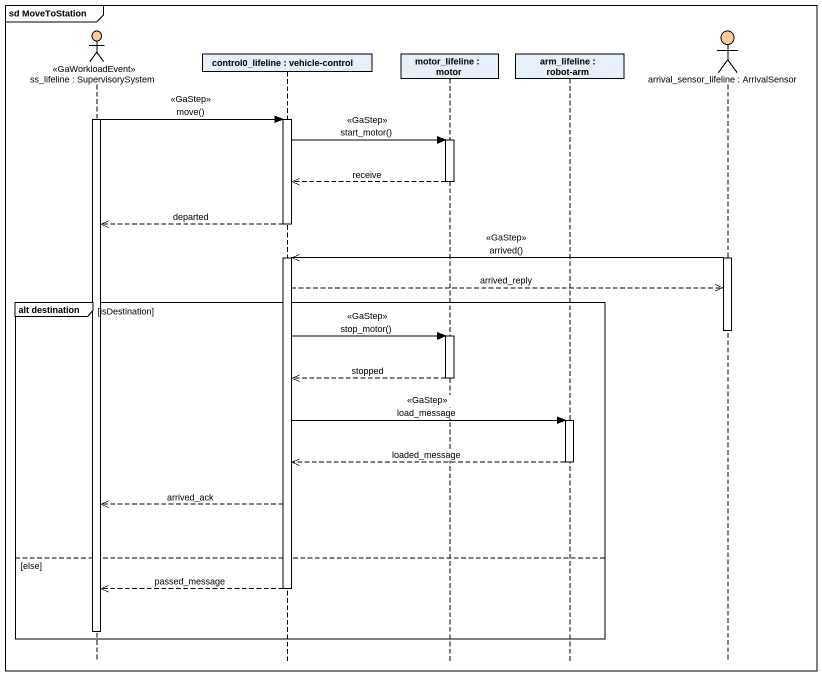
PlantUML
@startuml
mainframe sd MoveToStation
hide footbox
actor "ss_lifeline : SupervisorySystem" as ss_lifeline <<GaWorkloadEvent>> #FFCC99
participant "control0_lifeline : vehicle-control" as control0_lifeline
participant "motor_lifeline : motor" as motor_lifeline
participant "arm_lifeline : robot-arm" as arm_lifeline
actor "arrival_sensor_lifeline : ArrivalSensor" as arrival_sensor_lifeline #FFCC99

activate ss_lifeline
ss_lifeline -> control0_lifeline : move()\n<<GaStep>>
activate control0_lifeline
control0_lifeline -> motor_lifeline : start_motor()\n<<GaStep>>
activate motor_lifeline
motor_lifeline -->> control0_lifeline : receive
deactivate motor_lifeline
control0_lifeline -->> ss_lifeline : departed
deactivate control0_lifeline
activate arrival_sensor_lifeline
arrival_sensor_lifeline ->> control0_lifeline : arrived()\n<<GaStep>>
activate control0_lifeline
control0_lifeline -->> arrival_sensor_lifeline : arrived_reply
group alt destination [isDestination]
  deactivate arrival_sensor_lifeline
  control0_lifeline -> motor_lifeline : stop_motor()\n<<GaStep>>
  activate motor_lifeline
  motor_lifeline -->> control0_lifeline : stopped
  deactivate motor_lifeline
  control0_lifeline -> arm_lifeline : load_message\n<<GaStep>>
  activate arm_lifeline
  arm_lifeline -->> control0_lifeline : loaded_message
  deactivate arm_lifeline
  control0_lifeline -->> ss_lifeline : arrived_ack
else else
  control0_lifeline -->> ss_lifeline : passed_message
  deactivate control0_lifeline
  deactivate ss_lifeline
end
@enduml
